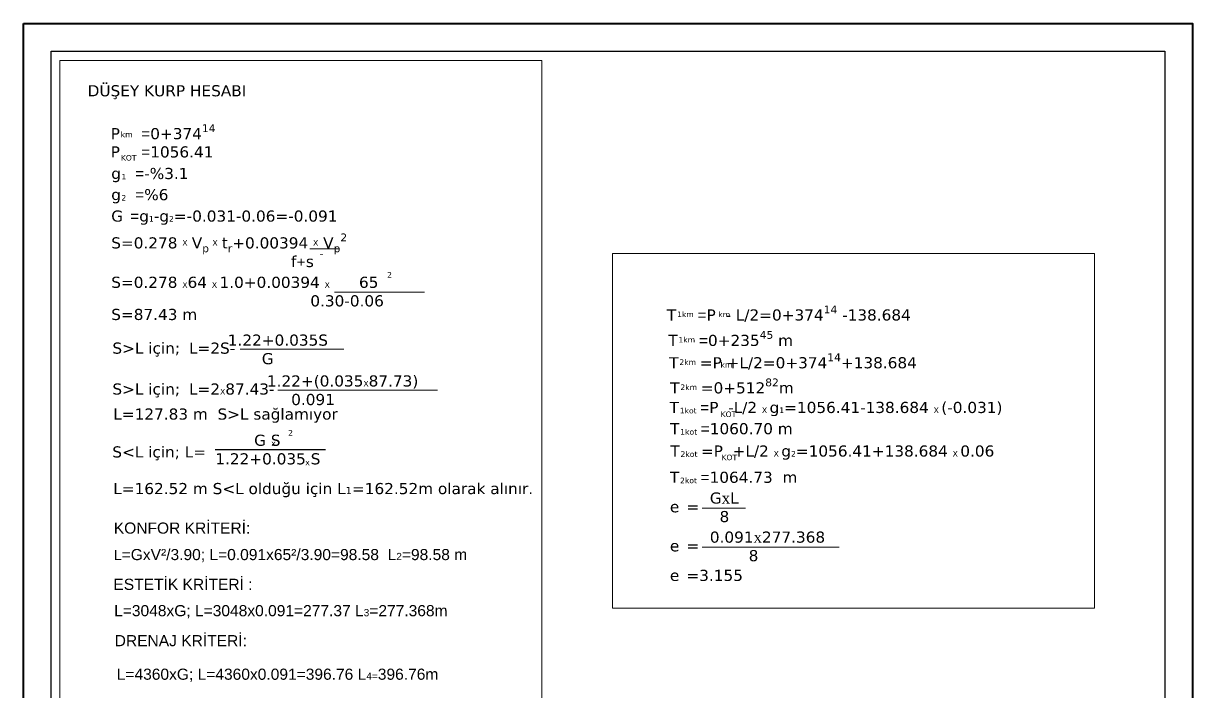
# Model space of a CAD drawing. Header units: millimetres. Extents: x 19067981 to 38137102, y 2652003 to 2652615.
# Drawn here: x 19068398.1 to 19068419.1, y 2652481.38 to 2652493.39 of the extents above; entities that cross this region are included whole.
import ezdxf

# ---------------------------------------------------------------- set-up
doc = ezdxf.new("R2010")
doc.units = ezdxf.units.MM
doc.layers.add('düşey kurp hesabı', color=7, linetype='Continuous', lineweight=30)
doc.layers.add('en kesitler', color=7, linetype='Continuous')
doc.styles.get("Standard").update_dxf_attribs({"font": 'arial.ttf'})

msp = doc.modelspace()

# ---------------------------------------------------------------- linework, layer by layer
msp.add_line((19068401.549, 2652485.73), (19068403.53, 2652485.73))
at = {"color": 0, "lineweight": 40, "ltscale": 0.2}
msp.add_lwpolyline([(19068398.102, 2652493.389), (19068419.102, 2652493.389), (19068419.102, 2652463.689), (19068398.102, 2652463.689), (19068398.102, 2652493.389)], dxfattribs=at)
at = {"color": 0, "lineweight": 25, "ltscale": 0.2}
msp.add_lwpolyline([(19068398.602, 2652492.889), (19068418.602, 2652492.889), (19068418.602, 2652464.889), (19068398.602, 2652464.889)], close=True, dxfattribs=at)
at = {"layer": 'düşey kurp hesabı', "linetype": 'ByBlock', "lineweight": 5}
for p, q in [((19068403.246, 2652489.337), (19068403.764, 2652489.337)), ((19068403.692, 2652488.561), (19068405.307, 2652488.561))]:
    msp.add_line(p, q, dxfattribs=at)
at = {"layer": 'düşey kurp hesabı', "color": 0, "linetype": 'ByBlock', "lineweight": 5}
for p, q in [((19068401.995, 2652487.533), (19068403.855, 2652487.533)), ((19068402.672, 2652486.798), (19068405.539, 2652486.798))]:
    msp.add_line(p, q, dxfattribs=at)
at = {"layer": 'düşey kurp hesabı', "color": 0, "linetype": 'ByBlock', "lineweight": 5, "ltscale": 2}
for p, q in [((19068410.294, 2652484.675), (19068411.071, 2652484.675)), ((19068410.294, 2652483.973), (19068412.755, 2652483.973))]:
    msp.add_line(p, q, dxfattribs=at)
at = {"layer": 'en kesitler', "color": 3, "lineweight": 20}
for p, q in [((19068398.758, 2652492.72), (19068407.416, 2652492.72)), ((19068398.758, 2652479.04), (19068398.758, 2652492.72)), ((19068407.416, 2652492.72), (19068407.416, 2652479.04)), ((19068408.682, 2652489.256), (19068408.682, 2652482.878)), ((19068417.34, 2652489.256), (19068408.682, 2652489.256)), ((19068417.34, 2652482.878), (19068417.34, 2652489.256)), ((19068408.682, 2652482.878), (19068417.34, 2652482.878))]:
    msp.add_line(p, q, dxfattribs=at)

# ---------------------------------------------------------------- texts
at = {"attachment_point": 1}
for s, insert, char_height, width in [('{\\fVerdana|b0|i0|c162|p34;        G S\\P1.22+0.035 S}', (19068401.549, 2652485.997), 0.2, 3.09069), ('{\\fVerdana|b0|i0|c162|p34;x}', (19068402.554, 2652485.894), 0.1, 1.46029), ('{\\fVerdana|b0|i0|c162|p34;S<L için; L=}', (19068399.699, 2652485.788), 0.2, 7.22012), ('{\\fVerdana|b0|i0|c162|p34;x}', (19068403.165, 2652485.549), 0.1, 1.46029)]:
    msp.add_mtext(s, dxfattribs=dict(at, insert=insert, char_height=char_height, width=width))
at = {"layer": 'düşey kurp hesabı', "color": 0, "lineweight": 5, "attachment_point": 1}
for s, insert, char_height, width in [('{\\fVerdana|b0|i0|c162|p34;DÜŞEY KURP HESABI}', (19068399.256, 2652492.278), 0.2, 4.77531), ('\\A1;{\\fVerdana|b0|i0|c162|p34;P\\fISOCPEUR|b0|i0|c0|p34;  \\fISOCPEUR|b0|i0|c162|p34; }={\\fVerdana|b0|i0|c162|p34;0+374\\H0.7x;\\S14^ ;}', (19068399.67, 2652491.575), 0.2, 4.77531), ('{\\fVerdana|b0|i0|c162|p34;km }', (19068399.85, 2652491.442), 0.1, 4.77531), ('{\\fVerdana|b0|i0|c162|p34;P\\fISOCPEUR|b0|i0|c0|p34;  \\fISOCPEUR|b0|i0|c162|p34; }={\\fVerdana|b0|i0|c162|p34;1056.41}', (19068399.67, 2652491.179), 0.2, 4.77531), ('{\\fVerdana|b0|i0|c162|p34;KOT }', (19068399.852, 2652491.023), 0.1, 4.77531), ('{\\fVerdana|b0|i0|c162|p34;g\\fISOCPEUR|b0|i0|c0|p34;  }={\\fVerdana|b0|i0|c162|p34;-%3.1}', (19068399.68, 2652490.791), 0.2, 4.77531), ('{\\fVerdana|b0|i0|c162|p34;1 }', (19068399.862, 2652490.684), 0.1, 4.77531), ('{\\fVerdana|b0|i0|c162|p34;g\\fISOCPEUR|b0|i0|c0|p34;  }={\\fVerdana|b0|i0|c162|p34;%6}', (19068399.68, 2652490.411), 0.2, 4.77531), ('{\\fVerdana|b0|i0|c162|p34;2 }', (19068399.862, 2652490.304), 0.1, 4.77531), ('{\\fVerdana|b0|i0|c162|p34;G\\fISOCPEUR|b0|i0|c0|p34; }={\\fVerdana|b0|i0|c162|p34;g\\H0.5x;1\\H2x;-g\\H0.5x;2\\H2x;=-0.031-0.06=-0.091}', (19068399.68, 2652490.026), 0.2, 5.02299), ('\\A1;{\\fVerdana|b0|i0|c162|p34;S=0.278 \\H0.5x;\\C7;X\\fTimes New Roman|b0|i0|c162|p18;\\H2x;\\C0; \\fVerdana|b0|i0|c162|p34;V\\H0.7x;\\S^ p ;\\H0.71429x;\\C7;X\\fTimes New Roman|b0|i0|c162|p18;\\H2x;\\C0; \\fVerdana|b0|i0|c162|p34;t\\H0.7x;\\S^ r;\\H1.4286x;+0.00394 \\H0.5x;\\C7;X\\H2x;\\C0; V\\H0.7x;\\S^ p;\\S2^ ;\\H1.4286x;\\P                                     f\\H0.75x;+\\H1.333x;s }', (19068399.68, 2652489.612), 0.2, 4.77531), ('{\\fVerdana|b0|i0|c162|p34;S=0.278 \\H0.5x;\\C7;X\\H2x;64\\C0; \\H0.5x;\\C7;X \\H2x;\\C0;1.0+0.00394 \\H0.5x;\\C7;X            \\H2x;65\\C0;\\P                                         0.30-0.06 }', (19068399.68, 2652488.836), 0.2, 6.15129), ('{\\fVerdana|b0|i0|c162|p34;S=87.43 m }', (19068399.68, 2652488.258), 0.2, 4.77531), ('\\A1;{\\fVerdana|b0|i0|c162|p34;T\\fISOCPEUR|b0|i0|c0|p34;  \\fISOCPEUR|b0|i0|c162|p34; }={\\fVerdana|b0|i0|c162|p34;P  - L/2=0+374\\H0.7x;\\S14^ ;\\H1.4286x; -138.684}', (19068409.659, 2652488.317), 0.2, 4.77531), ('{\\fVerdana|b0|i0|c162|p34;1km }', (19068409.842, 2652488.21), 0.1, 4.77531), ('{\\fVerdana|b0|i0|c162|p34;km }', (19068410.584, 2652488.21), 0.1, 4.77531), ('{\\fVerdana|b0|i0|c162|p34;                        1.22+0.035S\\P                               G\\fISOCPEUR|b0|i0|c0|p34; }', (19068399.68, 2652487.797), 0.2, 4.77531), ('\\A1;{\\fVerdana|b0|i0|c162|p34;T\\fISOCPEUR|b0|i0|c0|p34;  \\fISOCPEUR|b0|i0|c162|p34; }={\\fVerdana|b0|i0|c162|p34;0+235\\H0.7x;\\S45^ ;\\H1.4286x; m}', (19068409.685, 2652487.86), 0.2, 4.77531), ('{\\fVerdana|b0|i0|c162|p34;1km }', (19068409.867, 2652487.754), 0.1, 4.77531), ('{\\fVerdana|b0|i0|c162|p34;S>L için;}', (19068399.701, 2652487.653), 0.2, 4.77531), ('{\\fVerdana|b0|i0|c162|p34;L=2S-}', (19068401.077, 2652487.653), 0.2, 4.77531), ('\\A1;\\pt3.4;{\\fVerdana|b0|i0|c162|p34;T\\fISOCPEUR|b0|i0|c0|p34; \\fISOCPEUR|b0|i0|c162|p34;  \\fVerdana|b0|i0|c162|p34;=P +L/2=0+374\\H0.7x;\\S14^ ;\\H1.4286x;+138.684}', (19068409.701, 2652487.458), 0.2, 4.77531), ('{\\fVerdana|b0|i0|c162|p34;2km }', (19068409.883, 2652487.351), 0.1, 4.77531), ('{\\fVerdana|b0|i0|c162|p34;km }', (19068410.622, 2652487.303), 0.1, 4.77531), ('{\\fVerdana|b0|i0|c162|p34;S>L için;}', (19068399.701, 2652486.918), 0.2, 4.77531), ('{\\fVerdana|b0|i0|c162|p34;L=2\\H0.5x;\\C7;X\\H2x;\\C0;87.43-}', (19068401.077, 2652486.918), 0.2, 4.77531), ('{\\fVerdana|b0|i0|c162|p34;                            1.22+(0.035\\H0.5x;\\C7;X\\H2x;\\C0;87.73)\\P                                 0.091\\fISOCPEUR|b0|i0|c0|p34; }', (19068400.034, 2652487.063), 0.2, 5.55508), ('\\A1;{\\fVerdana|b0|i0|c162|p34;T\\fISOCPEUR|b0|i0|c0|p34; \\fISOCPEUR|b0|i0|c162|p34;  \\fVerdana|b0|i0|c162|p34;=0+512\\H0.7x;\\S82^ ;\\H1.4286x;m}', (19068409.718, 2652487.007), 0.2, 4.77531), ('{\\fVerdana|b0|i0|c162|p34;2km }', (19068409.901, 2652486.9), 0.1, 4.77531), ('{\\fVerdana|b0|i0|c162|p34;L=127.83 m  S>L sağlamıyor}', (19068399.717, 2652486.468), 0.2, 5.00539), ('{\\fVerdana|b0|i0|c162|p34;T\\fISOCPEUR|b0|i0|c0|p34;  \\fISOCPEUR|b0|i0|c162|p34; }={\\fVerdana|b0|i0|c162|p34;P  -L/2 \\H0.5x;X \\H2x;g\\H0.5x;1\\H2x;=1056.41-138.684 \\H0.5x;X \\H2x;(-0.031)}', (19068409.708, 2652486.587), 0.2, 6.83348), ('{\\fVerdana|b0|i0|c162|p34;1kot }', (19068409.89, 2652486.48), 0.1, 4.77531), ('{\\fVerdana|b0|i0|c162|p34;KOT }', (19068410.624, 2652486.414), 0.1, 4.77531), ('{\\fVerdana|b0|i0|c162|p34;T\\fISOCPEUR|b0|i0|c0|p34;  \\fISOCPEUR|b0|i0|c162|p34; }={\\fVerdana|b0|i0|c162|p34;1060.70 m}', (19068409.717, 2652486.205), 0.2, 4.77531), ('{\\fVerdana|b0|i0|c162|p34;1kot }', (19068409.899, 2652486.098), 0.1, 4.77531), ('{\\fVerdana|b0|i0|c162|p34;T\\fISOCPEUR|b0|i0|c0|p34;  \\fISOCPEUR|b0|i0|c162|p34; \\fVerdana|b0|i0|c162|p34;=P  +L/2 \\H0.5x;X \\H2x;g\\H0.5x;2\\H2x;=1056.41+138.684 \\H0.5x;X \\H2x;0.06}', (19068409.721, 2652485.804), 0.2, 6.44672), ('{\\fVerdana|b0|i0|c162|p34;2kot }', (19068409.904, 2652485.698), 0.1, 4.77531), ('{\\fVerdana|b0|i0|c162|p34;KOT }', (19068410.64, 2652485.639), 0.1, 4.77531), ('{\\fVerdana|b0|i0|c162|p34;T\\fISOCPEUR|b0|i0|c0|p34;  \\fISOCPEUR|b0|i0|c162|p34; }={\\fVerdana|b0|i0|c162|p34;1064.73  m}', (19068409.714, 2652485.332), 0.2, 4.77531), ('{\\fVerdana|b0|i0|c162|p34;2kot }', (19068409.896, 2652485.225), 0.1, 4.77531), ('{\\fVerdana|b0|i0|c162|p34;L=162.52 m S<L olduğu için L\\H0.65x;1\\H1.5385x;=162.52m olarak alınır.}', (19068399.717, 2652485.129), 0.2, 7.25308), ('{\\fVerdana|b0|i0|c162|p34;G\\fTimes New Roman|b0|i0|c162|p18;x\\fVerdana|b0|i0|c162|p34;L\\P  8}', (19068410.431, 2652484.959), 0.2, 4.77531), ('{\\fVerdana|b0|i0|c162|p34;e\\fISOCPEUR|b0|i0|c0|p34; \\fVerdana|b0|i0|c162|p34;=}', (19068409.714, 2652484.802), 0.2, 4.77531), ('{\\fVerdana|b0|i0|c162|p34;0.091\\fTimes New Roman|b0|i0|c162|p18;x\\fVerdana|b0|i0|c162|p34;277.368\\P        8}', (19068410.431, 2652484.257), 0.2, 4.77531), ('{\\fVerdana|b0|i0|c162|p34;e\\fISOCPEUR|b0|i0|c0|p34; \\fVerdana|b0|i0|c162|p34;=}', (19068409.714, 2652484.1), 0.2, 4.77531), ('{\\fVerdana|b0|i0|c162|p34;e\\fISOCPEUR|b0|i0|c0|p34; \\fVerdana|b0|i0|c162|p34;=3.155}', (19068409.714, 2652483.569), 0.2, 4.77531)]:
    msp.add_mtext(s, dxfattribs=dict(at, insert=insert, char_height=char_height, width=width))
at = {"layer": 'düşey kurp hesabı', "linetype": 'ByBlock', "lineweight": 5, "width": 0.36703, "attachment_point": 1}
for s, insert, char_height in [('{\\fVerdana|b0|i0|c162|p34;-}', (19068403.417, 2652489.332), 0.15), ('{\\fVerdana|b0|i0|c162|p34;2}', (19068404.635, 2652488.919), 0.1), ('{\\fVerdana|b0|i0|c162|p34;2}', (19068402.857, 2652486.08), 0.1)]:
    msp.add_mtext(s, dxfattribs=dict(at, insert=insert, char_height=char_height))
at = {"layer": 'en kesitler', "color": 3, "lineweight": 100, "attachment_point": 1}
for s, width, insert, char_height in [('KONFOR KRİTERİ:', 2.78103, (19068399.726, 2652484.419), 0.2), ('L{\\H1.0984x;=GxV²/3.90; L=0.091x65²/3.90=98.58  L\\H0.64999x;2\\H1.5385x;=98.58 m}', 6.56357, (19068399.726, 2652483.943), 0.18209), ('ESTETİK KRİTERİ :', 5.05802, (19068399.719, 2652483.408), 0.2), ('L=3048xG; L=3048x0.091=277.37 L{\\H0.65x;3}=277.368m', 5.97515, (19068399.732, 2652482.935), 0.2), ('DRENAJ KRİTERİ:', 4.16852, (19068399.742, 2652482.396), 0.2), ('L=4360xG; L=4360x0.091=396.76 L{\\H0.65x;4=}396.76m', 6.02519, (19068399.779, 2652481.793), 0.2)]:
    msp.add_mtext_dynamic_manual_height_columns(s, width=width, gutter_width=0.91, heights=[0], dxfattribs=dict(at, insert=insert, char_height=char_height))

doc.saveas('drawing.dxf')
